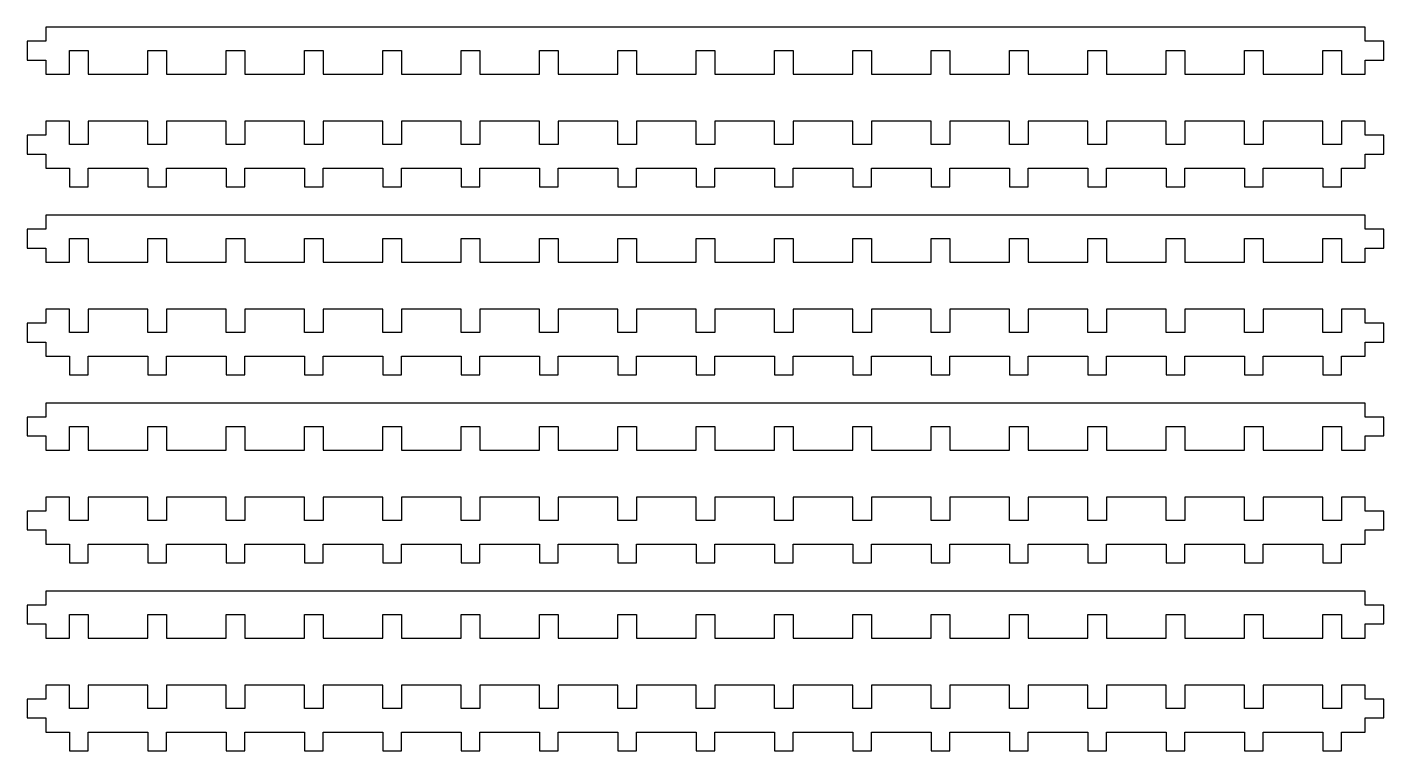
# Model space of a CAD drawing. Header units: metres. Extents: x -299 to 289, y -680 to 587.
# Drawn here: x -298.7 to -10, y -680 to -526 of the extents above; entities that cross this region are included whole.
import ezdxf

# ---------------------------------------------------------------- set-up
doc = ezdxf.new("R2010")
doc.units = ezdxf.units.M

msp = doc.modelspace()

# ---------------------------------------------------------------- linework, layer by layer
for p, q in [((-14, -526), (-294.667, -526)), ((-294.667, -526), (-294.667, -529)), ((-14, -529), (-14, -526)), ((-294.667, -529), (-298.667, -529)), ((-298.667, -529), (-298.667, -533)), ((-289.667, -531), (-285.667, -531)), ((-289.667, -536), (-289.667, -531)), ((-285.667, -531), (-285.667, -536)), ((-273, -536), (-273, -531)), ((-273, -531), (-269, -531)), ((-269, -531), (-269, -536)), ((-256.333, -536), (-256.333, -531)), ((-256.333, -531), (-252.333, -531)), ((-252.333, -531), (-252.333, -536)), ((-239.667, -536), (-239.667, -531)), ((-239.667, -531), (-235.667, -531)), ((-235.667, -531), (-235.667, -536)), ((-223, -536), (-223, -531)), ((-223, -531), (-219, -531)), ((-219, -531), (-219, -536)), ((-206.333, -536), (-206.333, -531)), ((-206.333, -531), (-202.333, -531)), ((-202.333, -531), (-202.333, -536)), ((-189.667, -536), (-189.667, -531)), ((-189.667, -531), (-185.667, -531)), ((-185.667, -531), (-185.667, -536)), ((-173, -536), (-173, -531)), ((-173, -531), (-169, -531)), ((-169, -531), (-169, -536)), ((-156.333, -536), (-156.333, -531)), ((-156.333, -531), (-152.333, -531)), ((-152.333, -531), (-152.333, -536)), ((-139.667, -536), (-139.667, -531)), ((-139.667, -531), (-135.667, -531)), ((-135.667, -531), (-135.667, -536)), ((-123, -536), (-123, -531)), ((-123, -531), (-119, -531)), ((-119, -531), (-119, -536)), ((-106.333, -536), (-106.333, -531)), ((-106.333, -531), (-102.333, -531)), ((-102.333, -531), (-102.333, -536)), ((-89.6667, -536), (-89.6667, -531)), ((-89.6667, -531), (-85.6667, -531)), ((-85.6667, -531), (-85.6667, -536)), ((-73, -536), (-73, -531)), ((-73, -531), (-69, -531)), ((-69, -531), (-69, -536)), ((-56.3333, -536), (-56.3333, -531)), ((-56.3333, -531), (-52.3333, -531)), ((-52.3333, -531), (-52.3333, -536)), ((-39.6667, -536), (-39.6667, -531)), ((-39.6667, -531), (-35.6667, -531)), ((-35.6667, -531), (-35.6667, -536)), ((-23, -536), (-23, -531)), ((-23, -531), (-19, -531)), ((-19, -531), (-19, -536)), ((-10, -529), (-14, -529)), ((-10, -533), (-10, -529)), ((-298.667, -533), (-294.667, -533)), ((-294.667, -533), (-294.667, -536)), ((-14, -536), (-14, -533)), ((-14, -533), (-10, -533)), ((-294.667, -536), (-289.667, -536)), ((-285.667, -536), (-273, -536)), ((-269, -536), (-256.333, -536)), ((-252.333, -536), (-239.667, -536)), ((-235.667, -536), (-223, -536)), ((-219, -536), (-206.333, -536)), ((-202.333, -536), (-189.667, -536)), ((-185.667, -536), (-173, -536)), ((-169, -536), (-156.333, -536)), ((-152.333, -536), (-139.667, -536)), ((-135.667, -536), (-123, -536)), ((-119, -536), (-106.333, -536)), ((-102.333, -536), (-89.6667, -536)), ((-85.6667, -536), (-73, -536)), ((-69, -536), (-56.3333, -536)), ((-52.3333, -536), (-39.6667, -536)), ((-35.6667, -536), (-23, -536)), ((-19, -536), (-14, -536)), ((-289.667, -546), (-294.667, -546)), ((-294.667, -546), (-294.667, -549)), ((-289.667, -551), (-289.667, -546)), ((-273, -546), (-285.667, -546)), ((-285.667, -546), (-285.667, -551)), ((-273, -551), (-273, -546)), ((-256.333, -546), (-269, -546)), ((-269, -546), (-269, -551)), ((-256.333, -551), (-256.333, -546)), ((-239.667, -546), (-252.333, -546)), ((-252.333, -546), (-252.333, -551)), ((-239.667, -551), (-239.667, -546)), ((-223, -546), (-235.667, -546)), ((-235.667, -546), (-235.667, -551)), ((-223, -551), (-223, -546)), ((-206.333, -546), (-219, -546)), ((-219, -546), (-219, -551)), ((-206.333, -551), (-206.333, -546)), ((-189.667, -546), (-202.333, -546)), ((-202.333, -546), (-202.333, -551)), ((-189.667, -551), (-189.667, -546)), ((-173, -546), (-185.667, -546)), ((-185.667, -546), (-185.667, -551)), ((-173, -551), (-173, -546)), ((-156.333, -546), (-169, -546)), ((-169, -546), (-169, -551)), ((-156.333, -551), (-156.333, -546)), ((-139.667, -546), (-152.333, -546)), ((-152.333, -546), (-152.333, -551)), ((-139.667, -551), (-139.667, -546)), ((-123, -546), (-135.667, -546)), ((-135.667, -546), (-135.667, -551)), ((-123, -551), (-123, -546)), ((-106.333, -546), (-119, -546)), ((-119, -546), (-119, -551)), ((-106.333, -551), (-106.333, -546)), ((-89.6667, -546), (-102.333, -546)), ((-102.333, -546), (-102.333, -551)), ((-89.6667, -551), (-89.6667, -546)), ((-73, -546), (-85.6667, -546)), ((-85.6667, -546), (-85.6667, -551)), ((-73, -551), (-73, -546)), ((-56.3333, -546), (-69, -546)), ((-69, -546), (-69, -551)), ((-56.3333, -551), (-56.3333, -546)), ((-39.6667, -546), (-52.3333, -546)), ((-52.3333, -546), (-52.3333, -551)), ((-39.6667, -551), (-39.6667, -546)), ((-23, -546), (-35.6667, -546)), ((-35.6667, -546), (-35.6667, -551)), ((-23, -551), (-23, -546)), ((-14, -546), (-19, -546)), ((-19, -546), (-19, -551)), ((-14, -549), (-14, -546)), ((-294.667, -549), (-298.667, -549)), ((-298.667, -549), (-298.667, -553)), ((-285.667, -551), (-289.667, -551)), ((-269, -551), (-273, -551)), ((-252.333, -551), (-256.333, -551)), ((-235.667, -551), (-239.667, -551)), ((-219, -551), (-223, -551)), ((-202.333, -551), (-206.333, -551)), ((-185.667, -551), (-189.667, -551)), ((-169, -551), (-173, -551)), ((-152.333, -551), (-156.333, -551)), ((-135.667, -551), (-139.667, -551)), ((-119, -551), (-123, -551)), ((-102.333, -551), (-106.333, -551)), ((-85.6667, -551), (-89.6667, -551)), ((-69, -551), (-73, -551)), ((-52.3333, -551), (-56.3333, -551)), ((-35.6667, -551), (-39.6667, -551)), ((-19, -551), (-23, -551)), ((-10, -549), (-14, -549)), ((-10, -553), (-10, -549)), ((-298.667, -553), (-294.667, -553)), ((-294.667, -553), (-294.667, -556)), ((-14, -556), (-14, -553)), ((-14, -553), (-10, -553)), ((-294.667, -556), (-289.667, -556)), ((-289.667, -556), (-289.667, -560)), ((-285.667, -556), (-273, -556)), ((-285.667, -560), (-285.667, -556)), ((-273, -556), (-273, -560)), ((-269, -560), (-269, -556)), ((-269, -556), (-256.333, -556)), ((-256.333, -556), (-256.333, -560)), ((-252.333, -560), (-252.333, -556)), ((-252.333, -556), (-239.667, -556)), ((-239.667, -556), (-239.667, -560)), ((-235.667, -560), (-235.667, -556)), ((-235.667, -556), (-223, -556)), ((-223, -556), (-223, -560)), ((-219, -560), (-219, -556)), ((-219, -556), (-206.333, -556)), ((-206.333, -556), (-206.333, -560)), ((-202.333, -560), (-202.333, -556)), ((-202.333, -556), (-189.667, -556)), ((-189.667, -556), (-189.667, -560)), ((-185.667, -560), (-185.667, -556)), ((-185.667, -556), (-173, -556)), ((-173, -556), (-173, -560)), ((-169, -560), (-169, -556)), ((-169, -556), (-156.333, -556)), ((-156.333, -556), (-156.333, -560)), ((-152.333, -560), (-152.333, -556)), ((-152.333, -556), (-139.667, -556)), ((-139.667, -556), (-139.667, -560)), ((-135.667, -560), (-135.667, -556)), ((-135.667, -556), (-123, -556)), ((-123, -556), (-123, -560)), ((-119, -560), (-119, -556)), ((-119, -556), (-106.333, -556)), ((-106.333, -556), (-106.333, -560)), ((-102.333, -560), (-102.333, -556)), ((-102.333, -556), (-89.6667, -556)), ((-89.6667, -556), (-89.6667, -560)), ((-85.6667, -560), (-85.6667, -556)), ((-85.6667, -556), (-73, -556)), ((-73, -556), (-73, -560)), ((-69, -560), (-69, -556)), ((-69, -556), (-56.3333, -556)), ((-56.3333, -556), (-56.3333, -560)), ((-52.3333, -560), (-52.3333, -556)), ((-52.3333, -556), (-39.6667, -556)), ((-39.6667, -556), (-39.6667, -560)), ((-35.6667, -560), (-35.6667, -556)), ((-35.6667, -556), (-23, -556)), ((-23, -556), (-23, -560)), ((-19, -560), (-19, -556)), ((-19, -556), (-14, -556)), ((-289.667, -560), (-285.667, -560)), ((-273, -560), (-269, -560)), ((-256.333, -560), (-252.333, -560)), ((-239.667, -560), (-235.667, -560)), ((-223, -560), (-219, -560)), ((-206.333, -560), (-202.333, -560)), ((-189.667, -560), (-185.667, -560)), ((-173, -560), (-169, -560)), ((-156.333, -560), (-152.333, -560)), ((-139.667, -560), (-135.667, -560)), ((-123, -560), (-119, -560)), ((-106.333, -560), (-102.333, -560)), ((-89.6667, -560), (-85.6667, -560)), ((-73, -560), (-69, -560)), ((-56.3333, -560), (-52.3333, -560)), ((-39.6667, -560), (-35.6667, -560)), ((-23, -560), (-19, -560)), ((-14, -566), (-294.667, -566)), ((-294.667, -566), (-294.667, -569)), ((-14, -569), (-14, -566)), ((-294.667, -569), (-298.667, -569)), ((-298.667, -569), (-298.667, -573)), ((-289.667, -571), (-285.667, -571)), ((-289.667, -576), (-289.667, -571)), ((-285.667, -571), (-285.667, -576)), ((-273, -576), (-273, -571)), ((-273, -571), (-269, -571)), ((-269, -571), (-269, -576)), ((-256.333, -576), (-256.333, -571)), ((-256.333, -571), (-252.333, -571)), ((-252.333, -571), (-252.333, -576)), ((-239.667, -576), (-239.667, -571)), ((-239.667, -571), (-235.667, -571)), ((-235.667, -571), (-235.667, -576)), ((-223, -576), (-223, -571)), ((-223, -571), (-219, -571)), ((-219, -571), (-219, -576)), ((-206.333, -576), (-206.333, -571)), ((-206.333, -571), (-202.333, -571)), ((-202.333, -571), (-202.333, -576)), ((-189.667, -576), (-189.667, -571)), ((-189.667, -571), (-185.667, -571)), ((-185.667, -571), (-185.667, -576)), ((-173, -576), (-173, -571)), ((-173, -571), (-169, -571)), ((-169, -571), (-169, -576)), ((-156.333, -576), (-156.333, -571)), ((-156.333, -571), (-152.333, -571)), ((-152.333, -571), (-152.333, -576)), ((-139.667, -576), (-139.667, -571)), ((-139.667, -571), (-135.667, -571)), ((-135.667, -571), (-135.667, -576)), ((-123, -576), (-123, -571)), ((-123, -571), (-119, -571)), ((-119, -571), (-119, -576)), ((-106.333, -576), (-106.333, -571)), ((-106.333, -571), (-102.333, -571)), ((-102.333, -571), (-102.333, -576)), ((-89.6667, -576), (-89.6667, -571)), ((-89.6667, -571), (-85.6667, -571)), ((-85.6667, -571), (-85.6667, -576)), ((-73, -576), (-73, -571)), ((-73, -571), (-69, -571)), ((-69, -571), (-69, -576)), ((-56.3333, -576), (-56.3333, -571)), ((-56.3333, -571), (-52.3333, -571)), ((-52.3333, -571), (-52.3333, -576)), ((-39.6667, -576), (-39.6667, -571)), ((-39.6667, -571), (-35.6667, -571)), ((-35.6667, -571), (-35.6667, -576)), ((-23, -576), (-23, -571)), ((-23, -571), (-19, -571)), ((-19, -571), (-19, -576)), ((-10, -569), (-14, -569)), ((-10, -573), (-10, -569)), ((-298.667, -573), (-294.667, -573)), ((-294.667, -573), (-294.667, -576)), ((-14, -576), (-14, -573)), ((-14, -573), (-10, -573)), ((-294.667, -576), (-289.667, -576)), ((-285.667, -576), (-273, -576)), ((-269, -576), (-256.333, -576)), ((-252.333, -576), (-239.667, -576)), ((-235.667, -576), (-223, -576)), ((-219, -576), (-206.333, -576)), ((-202.333, -576), (-189.667, -576)), ((-185.667, -576), (-173, -576)), ((-169, -576), (-156.333, -576)), ((-152.333, -576), (-139.667, -576)), ((-135.667, -576), (-123, -576)), ((-119, -576), (-106.333, -576)), ((-102.333, -576), (-89.6667, -576)), ((-85.6667, -576), (-73, -576)), ((-69, -576), (-56.3333, -576)), ((-52.3333, -576), (-39.6667, -576)), ((-35.6667, -576), (-23, -576)), ((-19, -576), (-14, -576)), ((-289.667, -586), (-294.667, -586)), ((-294.667, -586), (-294.667, -589)), ((-289.667, -591), (-289.667, -586)), ((-273, -586), (-285.667, -586)), ((-285.667, -586), (-285.667, -591)), ((-273, -591), (-273, -586)), ((-256.333, -586), (-269, -586)), ((-269, -586), (-269, -591)), ((-256.333, -591), (-256.333, -586)), ((-239.667, -586), (-252.333, -586)), ((-252.333, -586), (-252.333, -591)), ((-239.667, -591), (-239.667, -586)), ((-223, -586), (-235.667, -586)), ((-235.667, -586), (-235.667, -591)), ((-223, -591), (-223, -586)), ((-206.333, -586), (-219, -586)), ((-219, -586), (-219, -591)), ((-206.333, -591), (-206.333, -586)), ((-189.667, -586), (-202.333, -586)), ((-202.333, -586), (-202.333, -591)), ((-189.667, -591), (-189.667, -586)), ((-173, -586), (-185.667, -586)), ((-185.667, -586), (-185.667, -591)), ((-173, -591), (-173, -586)), ((-156.333, -586), (-169, -586)), ((-169, -586), (-169, -591)), ((-156.333, -591), (-156.333, -586)), ((-139.667, -586), (-152.333, -586)), ((-152.333, -586), (-152.333, -591)), ((-139.667, -591), (-139.667, -586)), ((-123, -586), (-135.667, -586)), ((-135.667, -586), (-135.667, -591)), ((-123, -591), (-123, -586)), ((-106.333, -586), (-119, -586)), ((-119, -586), (-119, -591)), ((-106.333, -591), (-106.333, -586)), ((-89.6667, -586), (-102.333, -586)), ((-102.333, -586), (-102.333, -591)), ((-89.6667, -591), (-89.6667, -586)), ((-73, -586), (-85.6667, -586)), ((-85.6667, -586), (-85.6667, -591)), ((-73, -591), (-73, -586)), ((-56.3333, -586), (-69, -586)), ((-69, -586), (-69, -591)), ((-56.3333, -591), (-56.3333, -586)), ((-39.6667, -586), (-52.3333, -586)), ((-52.3333, -586), (-52.3333, -591)), ((-39.6667, -591), (-39.6667, -586)), ((-23, -586), (-35.6667, -586)), ((-35.6667, -586), (-35.6667, -591)), ((-23, -591), (-23, -586)), ((-14, -586), (-19, -586)), ((-19, -586), (-19, -591)), ((-14, -589), (-14, -586)), ((-294.667, -589), (-298.667, -589)), ((-298.667, -589), (-298.667, -593)), ((-285.667, -591), (-289.667, -591)), ((-269, -591), (-273, -591)), ((-252.333, -591), (-256.333, -591)), ((-235.667, -591), (-239.667, -591)), ((-219, -591), (-223, -591)), ((-202.333, -591), (-206.333, -591)), ((-185.667, -591), (-189.667, -591)), ((-169, -591), (-173, -591)), ((-152.333, -591), (-156.333, -591)), ((-135.667, -591), (-139.667, -591)), ((-119, -591), (-123, -591)), ((-102.333, -591), (-106.333, -591)), ((-85.6667, -591), (-89.6667, -591)), ((-69, -591), (-73, -591)), ((-52.3333, -591), (-56.3333, -591)), ((-35.6667, -591), (-39.6667, -591)), ((-19, -591), (-23, -591)), ((-10, -589), (-14, -589)), ((-10, -593), (-10, -589)), ((-298.667, -593), (-294.667, -593)), ((-294.667, -593), (-294.667, -596)), ((-14, -596), (-14, -593)), ((-14, -593), (-10, -593)), ((-294.667, -596), (-289.667, -596)), ((-289.667, -596), (-289.667, -600)), ((-285.667, -596), (-273, -596)), ((-285.667, -600), (-285.667, -596)), ((-273, -596), (-273, -600)), ((-269, -600), (-269, -596)), ((-269, -596), (-256.333, -596)), ((-256.333, -596), (-256.333, -600)), ((-252.333, -600), (-252.333, -596)), ((-252.333, -596), (-239.667, -596)), ((-239.667, -596), (-239.667, -600)), ((-235.667, -600), (-235.667, -596)), ((-235.667, -596), (-223, -596)), ((-223, -596), (-223, -600)), ((-219, -600), (-219, -596)), ((-219, -596), (-206.333, -596)), ((-206.333, -596), (-206.333, -600)), ((-202.333, -600), (-202.333, -596)), ((-202.333, -596), (-189.667, -596)), ((-189.667, -596), (-189.667, -600)), ((-185.667, -600), (-185.667, -596)), ((-185.667, -596), (-173, -596)), ((-173, -596), (-173, -600)), ((-169, -600), (-169, -596)), ((-169, -596), (-156.333, -596)), ((-156.333, -596), (-156.333, -600)), ((-152.333, -600), (-152.333, -596)), ((-152.333, -596), (-139.667, -596)), ((-139.667, -596), (-139.667, -600)), ((-135.667, -600), (-135.667, -596)), ((-135.667, -596), (-123, -596)), ((-123, -596), (-123, -600)), ((-119, -600), (-119, -596)), ((-119, -596), (-106.333, -596)), ((-106.333, -596), (-106.333, -600)), ((-102.333, -600), (-102.333, -596)), ((-102.333, -596), (-89.6667, -596)), ((-89.6667, -596), (-89.6667, -600)), ((-85.6667, -600), (-85.6667, -596)), ((-85.6667, -596), (-73, -596)), ((-73, -596), (-73, -600)), ((-69, -600), (-69, -596)), ((-69, -596), (-56.3333, -596)), ((-56.3333, -596), (-56.3333, -600)), ((-52.3333, -600), (-52.3333, -596)), ((-52.3333, -596), (-39.6667, -596)), ((-39.6667, -596), (-39.6667, -600)), ((-35.6667, -600), (-35.6667, -596)), ((-35.6667, -596), (-23, -596)), ((-23, -596), (-23, -600)), ((-19, -600), (-19, -596)), ((-19, -596), (-14, -596)), ((-289.667, -600), (-285.667, -600)), ((-273, -600), (-269, -600)), ((-256.333, -600), (-252.333, -600)), ((-239.667, -600), (-235.667, -600)), ((-223, -600), (-219, -600)), ((-206.333, -600), (-202.333, -600)), ((-189.667, -600), (-185.667, -600)), ((-173, -600), (-169, -600)), ((-156.333, -600), (-152.333, -600)), ((-139.667, -600), (-135.667, -600)), ((-123, -600), (-119, -600)), ((-106.333, -600), (-102.333, -600)), ((-89.6667, -600), (-85.6667, -600)), ((-73, -600), (-69, -600)), ((-56.3333, -600), (-52.3333, -600)), ((-39.6667, -600), (-35.6667, -600)), ((-23, -600), (-19, -600)), ((-14, -606), (-294.667, -606)), ((-294.667, -606), (-294.667, -609)), ((-14, -609), (-14, -606)), ((-294.667, -609), (-298.667, -609)), ((-298.667, -609), (-298.667, -613)), ((-10, -609), (-14, -609)), ((-10, -613), (-10, -609)), ((-289.667, -611), (-285.667, -611)), ((-289.667, -616), (-289.667, -611)), ((-285.667, -611), (-285.667, -616)), ((-273, -616), (-273, -611)), ((-273, -611), (-269, -611)), ((-269, -611), (-269, -616)), ((-256.333, -616), (-256.333, -611)), ((-256.333, -611), (-252.333, -611)), ((-252.333, -611), (-252.333, -616)), ((-239.667, -616), (-239.667, -611)), ((-239.667, -611), (-235.667, -611)), ((-235.667, -611), (-235.667, -616)), ((-223, -616), (-223, -611)), ((-223, -611), (-219, -611)), ((-219, -611), (-219, -616)), ((-206.333, -616), (-206.333, -611)), ((-206.333, -611), (-202.333, -611)), ((-202.333, -611), (-202.333, -616)), ((-189.667, -616), (-189.667, -611)), ((-189.667, -611), (-185.667, -611)), ((-185.667, -611), (-185.667, -616)), ((-173, -616), (-173, -611)), ((-173, -611), (-169, -611)), ((-169, -611), (-169, -616)), ((-156.333, -616), (-156.333, -611)), ((-156.333, -611), (-152.333, -611)), ((-152.333, -611), (-152.333, -616)), ((-139.667, -616), (-139.667, -611)), ((-139.667, -611), (-135.667, -611)), ((-135.667, -611), (-135.667, -616)), ((-123, -616), (-123, -611)), ((-123, -611), (-119, -611)), ((-119, -611), (-119, -616)), ((-106.333, -616), (-106.333, -611)), ((-106.333, -611), (-102.333, -611)), ((-102.333, -611), (-102.333, -616)), ((-89.6667, -616), (-89.6667, -611)), ((-89.6667, -611), (-85.6667, -611)), ((-85.6667, -611), (-85.6667, -616)), ((-73, -616), (-73, -611)), ((-73, -611), (-69, -611)), ((-69, -611), (-69, -616)), ((-56.3333, -616), (-56.3333, -611)), ((-56.3333, -611), (-52.3333, -611)), ((-52.3333, -611), (-52.3333, -616)), ((-39.6667, -616), (-39.6667, -611)), ((-39.6667, -611), (-35.6667, -611)), ((-35.6667, -611), (-35.6667, -616)), ((-23, -616), (-23, -611)), ((-23, -611), (-19, -611)), ((-19, -611), (-19, -616)), ((-298.667, -613), (-294.667, -613)), ((-294.667, -613), (-294.667, -616)), ((-14, -616), (-14, -613)), ((-14, -613), (-10, -613)), ((-294.667, -616), (-289.667, -616)), ((-285.667, -616), (-273, -616)), ((-269, -616), (-256.333, -616)), ((-252.333, -616), (-239.667, -616)), ((-235.667, -616), (-223, -616)), ((-219, -616), (-206.333, -616)), ((-202.333, -616), (-189.667, -616)), ((-185.667, -616), (-173, -616)), ((-169, -616), (-156.333, -616)), ((-152.333, -616), (-139.667, -616)), ((-135.667, -616), (-123, -616)), ((-119, -616), (-106.333, -616)), ((-102.333, -616), (-89.6667, -616)), ((-85.6667, -616), (-73, -616)), ((-69, -616), (-56.3333, -616)), ((-52.3333, -616), (-39.6667, -616)), ((-35.6667, -616), (-23, -616)), ((-19, -616), (-14, -616)), ((-289.667, -626), (-294.667, -626)), ((-294.667, -626), (-294.667, -629)), ((-289.667, -631), (-289.667, -626)), ((-273, -626), (-285.667, -626)), ((-285.667, -626), (-285.667, -631)), ((-273, -631), (-273, -626)), ((-256.333, -626), (-269, -626)), ((-269, -626), (-269, -631)), ((-256.333, -631), (-256.333, -626)), ((-239.667, -626), (-252.333, -626)), ((-252.333, -626), (-252.333, -631)), ((-239.667, -631), (-239.667, -626)), ((-223, -626), (-235.667, -626)), ((-235.667, -626), (-235.667, -631)), ((-223, -631), (-223, -626)), ((-206.333, -626), (-219, -626)), ((-219, -626), (-219, -631)), ((-206.333, -631), (-206.333, -626)), ((-189.667, -626), (-202.333, -626)), ((-202.333, -626), (-202.333, -631)), ((-189.667, -631), (-189.667, -626)), ((-173, -626), (-185.667, -626)), ((-185.667, -626), (-185.667, -631)), ((-173, -631), (-173, -626)), ((-156.333, -626), (-169, -626)), ((-169, -626), (-169, -631)), ((-156.333, -631), (-156.333, -626)), ((-139.667, -626), (-152.333, -626)), ((-152.333, -626), (-152.333, -631)), ((-139.667, -631), (-139.667, -626)), ((-123, -626), (-135.667, -626)), ((-135.667, -626), (-135.667, -631)), ((-123, -631), (-123, -626)), ((-106.333, -626), (-119, -626)), ((-119, -626), (-119, -631)), ((-106.333, -631), (-106.333, -626)), ((-89.6667, -626), (-102.333, -626)), ((-102.333, -626), (-102.333, -631)), ((-89.6667, -631), (-89.6667, -626)), ((-73, -626), (-85.6667, -626)), ((-85.6667, -626), (-85.6667, -631)), ((-73, -631), (-73, -626)), ((-56.3333, -626), (-69, -626)), ((-69, -626), (-69, -631)), ((-56.3333, -631), (-56.3333, -626)), ((-39.6667, -626), (-52.3333, -626)), ((-52.3333, -626), (-52.3333, -631)), ((-39.6667, -631), (-39.6667, -626)), ((-23, -626), (-35.6667, -626)), ((-35.6667, -626), (-35.6667, -631)), ((-23, -631), (-23, -626)), ((-14, -626), (-19, -626)), ((-19, -626), (-19, -631)), ((-14, -629), (-14, -626)), ((-294.667, -629), (-298.667, -629)), ((-298.667, -629), (-298.667, -633)), ((-10, -629), (-14, -629)), ((-10, -633), (-10, -629)), ((-285.667, -631), (-289.667, -631)), ((-269, -631), (-273, -631)), ((-252.333, -631), (-256.333, -631)), ((-235.667, -631), (-239.667, -631)), ((-219, -631), (-223, -631)), ((-202.333, -631), (-206.333, -631)), ((-185.667, -631), (-189.667, -631)), ((-169, -631), (-173, -631)), ((-152.333, -631), (-156.333, -631)), ((-135.667, -631), (-139.667, -631)), ((-119, -631), (-123, -631)), ((-102.333, -631), (-106.333, -631)), ((-85.6667, -631), (-89.6667, -631)), ((-69, -631), (-73, -631)), ((-52.3333, -631), (-56.3333, -631)), ((-35.6667, -631), (-39.6667, -631)), ((-19, -631), (-23, -631)), ((-298.667, -633), (-294.667, -633)), ((-294.667, -633), (-294.667, -636)), ((-14, -636), (-14, -633)), ((-14, -633), (-10, -633)), ((-294.667, -636), (-289.667, -636)), ((-289.667, -636), (-289.667, -640)), ((-285.667, -636), (-273, -636)), ((-285.667, -640), (-285.667, -636)), ((-273, -636), (-273, -640)), ((-269, -640), (-269, -636)), ((-269, -636), (-256.333, -636)), ((-256.333, -636), (-256.333, -640)), ((-252.333, -640), (-252.333, -636)), ((-252.333, -636), (-239.667, -636)), ((-239.667, -636), (-239.667, -640)), ((-235.667, -640), (-235.667, -636)), ((-235.667, -636), (-223, -636)), ((-223, -636), (-223, -640)), ((-219, -640), (-219, -636)), ((-219, -636), (-206.333, -636)), ((-206.333, -636), (-206.333, -640)), ((-202.333, -640), (-202.333, -636)), ((-202.333, -636), (-189.667, -636)), ((-189.667, -636), (-189.667, -640)), ((-185.667, -640), (-185.667, -636)), ((-185.667, -636), (-173, -636)), ((-173, -636), (-173, -640)), ((-169, -640), (-169, -636)), ((-169, -636), (-156.333, -636)), ((-156.333, -636), (-156.333, -640)), ((-152.333, -640), (-152.333, -636)), ((-152.333, -636), (-139.667, -636)), ((-139.667, -636), (-139.667, -640)), ((-135.667, -640), (-135.667, -636)), ((-135.667, -636), (-123, -636)), ((-123, -636), (-123, -640)), ((-119, -640), (-119, -636)), ((-119, -636), (-106.333, -636)), ((-106.333, -636), (-106.333, -640)), ((-102.333, -640), (-102.333, -636)), ((-102.333, -636), (-89.6667, -636)), ((-89.6667, -636), (-89.6667, -640)), ((-85.6667, -640), (-85.6667, -636)), ((-85.6667, -636), (-73, -636)), ((-73, -636), (-73, -640)), ((-69, -640), (-69, -636)), ((-69, -636), (-56.3333, -636)), ((-56.3333, -636), (-56.3333, -640)), ((-52.3333, -640), (-52.3333, -636)), ((-52.3333, -636), (-39.6667, -636)), ((-39.6667, -636), (-39.6667, -640)), ((-35.6667, -640), (-35.6667, -636)), ((-35.6667, -636), (-23, -636)), ((-23, -636), (-23, -640)), ((-19, -640), (-19, -636)), ((-19, -636), (-14, -636)), ((-289.667, -640), (-285.667, -640)), ((-273, -640), (-269, -640)), ((-256.333, -640), (-252.333, -640)), ((-239.667, -640), (-235.667, -640)), ((-223, -640), (-219, -640)), ((-206.333, -640), (-202.333, -640)), ((-189.667, -640), (-185.667, -640)), ((-173, -640), (-169, -640)), ((-156.333, -640), (-152.333, -640)), ((-139.667, -640), (-135.667, -640)), ((-123, -640), (-119, -640)), ((-106.333, -640), (-102.333, -640)), ((-89.6667, -640), (-85.6667, -640)), ((-73, -640), (-69, -640)), ((-56.3333, -640), (-52.3333, -640)), ((-39.6667, -640), (-35.6667, -640)), ((-23, -640), (-19, -640)), ((-14, -646), (-294.667, -646)), ((-294.667, -646), (-294.667, -649)), ((-14, -649), (-14, -646)), ((-294.667, -649), (-298.667, -649)), ((-298.667, -649), (-298.667, -653)), ((-10, -649), (-14, -649)), ((-10, -653), (-10, -649)), ((-289.667, -651), (-285.667, -651)), ((-289.667, -656), (-289.667, -651)), ((-285.667, -651), (-285.667, -656)), ((-273, -656), (-273, -651)), ((-273, -651), (-269, -651)), ((-269, -651), (-269, -656)), ((-256.333, -656), (-256.333, -651)), ((-256.333, -651), (-252.333, -651)), ((-252.333, -651), (-252.333, -656)), ((-239.667, -656), (-239.667, -651)), ((-239.667, -651), (-235.667, -651)), ((-235.667, -651), (-235.667, -656)), ((-223, -656), (-223, -651)), ((-223, -651), (-219, -651)), ((-219, -651), (-219, -656)), ((-206.333, -656), (-206.333, -651)), ((-206.333, -651), (-202.333, -651)), ((-202.333, -651), (-202.333, -656)), ((-189.667, -656), (-189.667, -651)), ((-189.667, -651), (-185.667, -651)), ((-185.667, -651), (-185.667, -656)), ((-173, -656), (-173, -651)), ((-173, -651), (-169, -651)), ((-169, -651), (-169, -656)), ((-156.333, -656), (-156.333, -651)), ((-156.333, -651), (-152.333, -651)), ((-152.333, -651), (-152.333, -656)), ((-139.667, -656), (-139.667, -651)), ((-139.667, -651), (-135.667, -651)), ((-135.667, -651), (-135.667, -656)), ((-123, -656), (-123, -651)), ((-123, -651), (-119, -651)), ((-119, -651), (-119, -656)), ((-106.333, -656), (-106.333, -651)), ((-106.333, -651), (-102.333, -651)), ((-102.333, -651), (-102.333, -656)), ((-89.6667, -656), (-89.6667, -651)), ((-89.6667, -651), (-85.6667, -651)), ((-85.6667, -651), (-85.6667, -656)), ((-73, -656), (-73, -651)), ((-73, -651), (-69, -651)), ((-69, -651), (-69, -656)), ((-56.3333, -656), (-56.3333, -651)), ((-56.3333, -651), (-52.3333, -651)), ((-52.3333, -651), (-52.3333, -656)), ((-39.6667, -656), (-39.6667, -651)), ((-39.6667, -651), (-35.6667, -651)), ((-35.6667, -651), (-35.6667, -656)), ((-23, -656), (-23, -651)), ((-23, -651), (-19, -651)), ((-19, -651), (-19, -656)), ((-298.667, -653), (-294.667, -653)), ((-294.667, -653), (-294.667, -656)), ((-14, -656), (-14, -653)), ((-14, -653), (-10, -653)), ((-294.667, -656), (-289.667, -656)), ((-285.667, -656), (-273, -656)), ((-269, -656), (-256.333, -656)), ((-252.333, -656), (-239.667, -656)), ((-235.667, -656), (-223, -656)), ((-219, -656), (-206.333, -656)), ((-202.333, -656), (-189.667, -656)), ((-185.667, -656), (-173, -656)), ((-169, -656), (-156.333, -656)), ((-152.333, -656), (-139.667, -656)), ((-135.667, -656), (-123, -656)), ((-119, -656), (-106.333, -656)), ((-102.333, -656), (-89.6667, -656)), ((-85.6667, -656), (-73, -656)), ((-69, -656), (-56.3333, -656)), ((-52.3333, -656), (-39.6667, -656)), ((-35.6667, -656), (-23, -656)), ((-19, -656), (-14, -656)), ((-289.667, -666), (-294.667, -666)), ((-294.667, -666), (-294.667, -669)), ((-289.667, -671), (-289.667, -666)), ((-273, -666), (-285.667, -666)), ((-285.667, -666), (-285.667, -671)), ((-273, -671), (-273, -666)), ((-256.333, -666), (-269, -666)), ((-269, -666), (-269, -671)), ((-256.333, -671), (-256.333, -666)), ((-239.667, -666), (-252.333, -666)), ((-252.333, -666), (-252.333, -671)), ((-239.667, -671), (-239.667, -666)), ((-223, -666), (-235.667, -666)), ((-235.667, -666), (-235.667, -671)), ((-223, -671), (-223, -666)), ((-206.333, -666), (-219, -666)), ((-219, -666), (-219, -671)), ((-206.333, -671), (-206.333, -666)), ((-189.667, -666), (-202.333, -666)), ((-202.333, -666), (-202.333, -671)), ((-189.667, -671), (-189.667, -666)), ((-173, -666), (-185.667, -666)), ((-185.667, -666), (-185.667, -671)), ((-173, -671), (-173, -666)), ((-156.333, -666), (-169, -666)), ((-169, -666), (-169, -671)), ((-156.333, -671), (-156.333, -666)), ((-139.667, -666), (-152.333, -666)), ((-152.333, -666), (-152.333, -671)), ((-139.667, -671), (-139.667, -666)), ((-123, -666), (-135.667, -666)), ((-135.667, -666), (-135.667, -671)), ((-123, -671), (-123, -666)), ((-106.333, -666), (-119, -666)), ((-119, -666), (-119, -671)), ((-106.333, -671), (-106.333, -666)), ((-89.6667, -666), (-102.333, -666)), ((-102.333, -666), (-102.333, -671)), ((-89.6667, -671), (-89.6667, -666)), ((-73, -666), (-85.6667, -666)), ((-85.6667, -666), (-85.6667, -671)), ((-73, -671), (-73, -666)), ((-56.3333, -666), (-69, -666)), ((-69, -666), (-69, -671)), ((-56.3333, -671), (-56.3333, -666)), ((-39.6667, -666), (-52.3333, -666)), ((-52.3333, -666), (-52.3333, -671)), ((-39.6667, -671), (-39.6667, -666)), ((-23, -666), (-35.6667, -666)), ((-35.6667, -666), (-35.6667, -671)), ((-23, -671), (-23, -666)), ((-14, -666), (-19, -666)), ((-19, -666), (-19, -671)), ((-14, -669), (-14, -666)), ((-294.667, -669), (-298.667, -669)), ((-298.667, -669), (-298.667, -673)), ((-10, -669), (-14, -669)), ((-10, -673), (-10, -669)), ((-285.667, -671), (-289.667, -671)), ((-269, -671), (-273, -671)), ((-252.333, -671), (-256.333, -671)), ((-235.667, -671), (-239.667, -671)), ((-219, -671), (-223, -671)), ((-202.333, -671), (-206.333, -671)), ((-185.667, -671), (-189.667, -671)), ((-169, -671), (-173, -671)), ((-152.333, -671), (-156.333, -671)), ((-135.667, -671), (-139.667, -671)), ((-119, -671), (-123, -671)), ((-102.333, -671), (-106.333, -671)), ((-85.6667, -671), (-89.6667, -671)), ((-69, -671), (-73, -671)), ((-52.3333, -671), (-56.3333, -671)), ((-35.6667, -671), (-39.6667, -671)), ((-19, -671), (-23, -671)), ((-298.667, -673), (-294.667, -673)), ((-294.667, -673), (-294.667, -676)), ((-14, -676), (-14, -673)), ((-14, -673), (-10, -673)), ((-294.667, -676), (-289.667, -676)), ((-289.667, -676), (-289.667, -680)), ((-285.667, -676), (-273, -676)), ((-285.667, -680), (-285.667, -676)), ((-273, -676), (-273, -680)), ((-269, -680), (-269, -676)), ((-269, -676), (-256.333, -676)), ((-256.333, -676), (-256.333, -680)), ((-252.333, -680), (-252.333, -676)), ((-252.333, -676), (-239.667, -676)), ((-239.667, -676), (-239.667, -680)), ((-235.667, -680), (-235.667, -676)), ((-235.667, -676), (-223, -676)), ((-223, -676), (-223, -680)), ((-219, -680), (-219, -676)), ((-219, -676), (-206.333, -676)), ((-206.333, -676), (-206.333, -680)), ((-202.333, -680), (-202.333, -676)), ((-202.333, -676), (-189.667, -676)), ((-189.667, -676), (-189.667, -680)), ((-185.667, -680), (-185.667, -676)), ((-185.667, -676), (-173, -676)), ((-173, -676), (-173, -680)), ((-169, -680), (-169, -676)), ((-169, -676), (-156.333, -676)), ((-156.333, -676), (-156.333, -680)), ((-152.333, -680), (-152.333, -676)), ((-152.333, -676), (-139.667, -676)), ((-139.667, -676), (-139.667, -680)), ((-135.667, -680), (-135.667, -676)), ((-135.667, -676), (-123, -676)), ((-123, -676), (-123, -680)), ((-119, -680), (-119, -676)), ((-119, -676), (-106.333, -676)), ((-106.333, -676), (-106.333, -680)), ((-102.333, -680), (-102.333, -676)), ((-102.333, -676), (-89.6667, -676)), ((-89.6667, -676), (-89.6667, -680)), ((-85.6667, -680), (-85.6667, -676)), ((-85.6667, -676), (-73, -676)), ((-73, -676), (-73, -680)), ((-69, -680), (-69, -676)), ((-69, -676), (-56.3333, -676)), ((-56.3333, -676), (-56.3333, -680)), ((-52.3333, -680), (-52.3333, -676)), ((-52.3333, -676), (-39.6667, -676)), ((-39.6667, -676), (-39.6667, -680)), ((-35.6667, -680), (-35.6667, -676)), ((-35.6667, -676), (-23, -676)), ((-23, -676), (-23, -680)), ((-19, -680), (-19, -676)), ((-19, -676), (-14, -676)), ((-289.667, -680), (-285.667, -680)), ((-273, -680), (-269, -680)), ((-256.333, -680), (-252.333, -680)), ((-239.667, -680), (-235.667, -680)), ((-223, -680), (-219, -680)), ((-206.333, -680), (-202.333, -680)), ((-189.667, -680), (-185.667, -680)), ((-173, -680), (-169, -680)), ((-156.333, -680), (-152.333, -680)), ((-139.667, -680), (-135.667, -680)), ((-123, -680), (-119, -680)), ((-106.333, -680), (-102.333, -680)), ((-89.6667, -680), (-85.6667, -680)), ((-73, -680), (-69, -680)), ((-56.3333, -680), (-52.3333, -680)), ((-39.6667, -680), (-35.6667, -680)), ((-23, -680), (-19, -680))]:
    msp.add_line(p, q)

doc.saveas('drawing.dxf')
